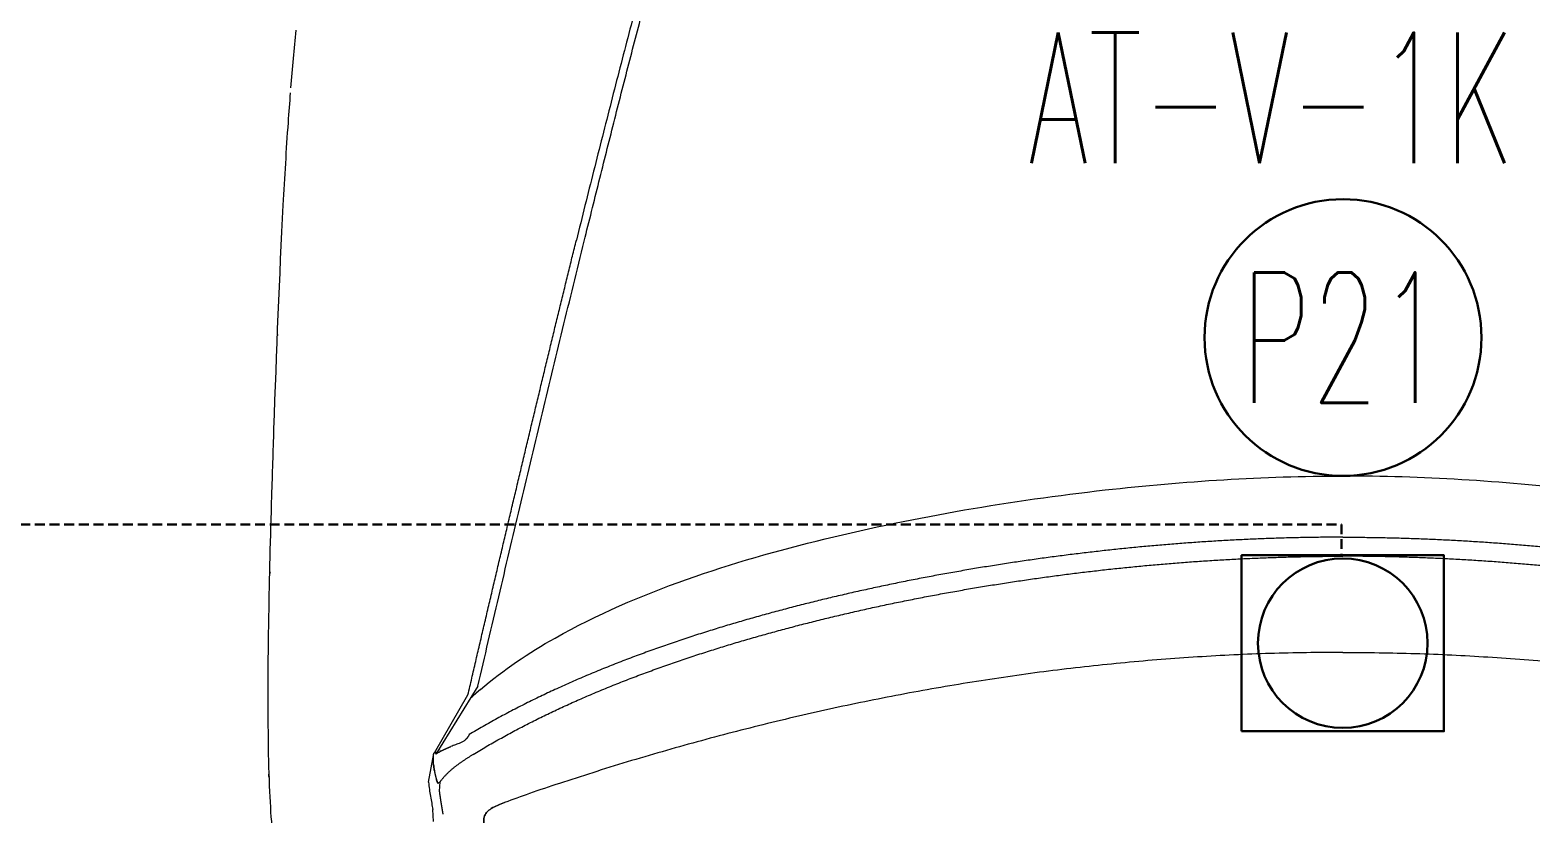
# Model space of a CAD drawing. Extents: x -1439 to 34962, y -872 to 8330.
# Drawn here: x 18193.6 to 18308.6, y 2842.2 to 2902.3 of the extents above; entities that cross this region are included whole.
import ezdxf
from ezdxf.enums import TextEntityAlignment as Align

# ---------------------------------------------------------------- set-up
doc = ezdxf.new("R2010")
doc.units = 0
doc.linetypes.add('HIDDEN', pattern=[0.375, 0.25, -0.125])
doc.layers.get('0').update_dxf_attribs({"color": 9, "lineweight": 9})
for name, color, linetype, lineweight in [('04', 9, 'Continuous', 9), ('E-KABLO', 7, 'Continuous', 30), ('E-KUVVET', 7, 'Continuous', 30), ('E-YAZI', 7, 'Continuous', 30)]:
    doc.layers.add(name, color=color, linetype=linetype, lineweight=lineweight)
doc.styles.add('E-YAZI', font='txttw.shx')

# ---------------------------------------------------------------- blocks, each defined once
blk = doc.blocks.new('p-araba-polo')
at = {"extrusion": (0, 0, -1)}
for p, q in [((1.033, 0.6629), (1.0852, 0.695)), ((1.0841, 0.6962), (1.0396, 0.6705)), ((1.1066, 0.7007), (1.0845, 0.6967)), ((1.1073, 0.6936), (1.1062, 0.6918)), ((1.1134, 0.6923), (1.1062, 0.6918)), ((1.1134, 0.6923), (1.1134, 0.6923)), ((1.1367, 0.6968), (1.1276, 0.6974))]:
    blk.add_line(p, q, dxfattribs=at)
for points, degree, knots in [([(0.578, 0.8067), (0.5852, 0.8073), (0.6136, 0.8094), (0.6943, 0.8142), (0.7938, 0.8181), (0.9022, 0.8216), (0.9869, 0.8238), (1.0486, 0.8241), (1.0808, 0.8236)], 3, [0, 0, 0, 0, 0.049552, 0.182368, 0.511137, 0.607099, 0.78604, 1, 1, 1, 1]), ([(0.5894, 0.8074), (0.5894, 0.8074), (0.5894, 0.8074), (0.5894, 0.8074), (0.5894, 0.8074), (0.5894, 0.8074), (0.5894, 0.8074), (0.5894, 0.8074), (0.5894, 0.8074), (0.5894, 0.8074), (0.5894, 0.8074), (0.5894, 0.8074), (0.5894, 0.8074), (0.5894, 0.8074), (0.5894, 0.8074)], 7, [0, 0, 0, 0, 0, 0, 0, 0, 1, 1, 1, 1, 1, 1, 1, 1, 1, 1, 1, 1, 1, 1, 1]), ([(1.0835, 0.6949), (1.0835, 0.6949), (1.0835, 0.6949), (1.0835, 0.6949), (1.0835, 0.6949), (1.0835, 0.6949), (1.0835, 0.6949), (1.0835, 0.6949), (1.0835, 0.6949), (1.0835, 0.6949), (1.0835, 0.6949)], 5, [0, 0, 0, 0, 0, 0, 1, 1, 1, 1, 1, 1.000001, 1.000001, 1.000001, 1.000001, 1.000001, 1.000001]), ([(1.0853, 0.6968), (1.0851, 0.6968), (1.0847, 0.6968), (1.0844, 0.6966), (1.0841, 0.6965), (1.0841, 0.6963), (1.0841, 0.6962)], 3, [0, 0, 0, 0, 0.226641, 0.489612, 0.73866, 1, 1, 1, 1]), ([(1.093, 0.6968), (1.0925, 0.6969), (1.0916, 0.6969), (1.0908, 0.6969), (1.0904, 0.6969)], 3, [0, 0, 0, 0, 0.627101, 1, 1, 1, 1]), ([(1.0954, 0.6966), (1.095, 0.6967), (1.0942, 0.6968), (1.0934, 0.6968), (1.093, 0.6968)], 3, [0, 0, 0, 0, 0.505636, 1, 1, 1, 1]), ([(1.1073, 0.6936), (1.1072, 0.6936), (1.107, 0.6938), (1.1066, 0.6939), (1.1062, 0.6941), (1.106, 0.6942)], 3, [0, 0, 0, 0, 0.23445, 0.472231, 1, 1, 1, 1]), ([(1.1066, 0.7007), (1.1085, 0.7005), (1.1121, 0.7001), (1.1174, 0.6992), (1.1226, 0.6983), (1.1259, 0.6977), (1.1276, 0.6974)], 3, [0, 0, 0, 0, 0.249853, 0.499728, 0.749768, 1, 1, 1, 1]), ([(1.1075, 0.6933), (1.1074, 0.6934), (1.1074, 0.6935), (1.1073, 0.6935), (1.1073, 0.6936)], 3, [0, 0, 0, 0, 0.501057, 1, 1, 1, 1]), ([(1.0764, 0.6763), (1.0769, 0.6775), (1.0778, 0.68), (1.0787, 0.6824), (1.0792, 0.6836)], 3, [0, 0, 0, 0, 0.511036, 1, 1, 1, 1]), ([(1.0739, 0.6723), (1.0744, 0.6729), (1.0755, 0.6741), (1.0761, 0.6756), (1.0764, 0.6763)], 3, [0, 0, 0, 0, 0.499911, 1, 1, 1, 1]), ([(1.033, 0.6629), (1.0101, 0.6576), (0.9644, 0.6469), (0.8959, 0.6308), (0.8275, 0.6145), (0.7594, 0.598), (0.7142, 0.5869), (0.6916, 0.5814)], 3, [0, 0, 0, 0, 0.200074, 0.400125, 0.600159, 0.800117, 1, 1, 1, 1]), ([(1.1426, 0.6577), (1.141, 0.658), (1.1379, 0.6585), (1.1335, 0.6585), (1.1295, 0.6564), (1.1265, 0.6525), (1.1242, 0.6477), (1.1229, 0.6442), (1.1222, 0.6424)], 3, [0, 0, 0, 0, 0.19548, 0.351811, 0.493077, 0.645392, 0.816793, 1, 1, 1, 1]), ([(1.1222, 0.6424), (1.1229, 0.6442), (1.1242, 0.6477), (1.1265, 0.6525), (1.1295, 0.6564), (1.1335, 0.6585), (1.1379, 0.6585), (1.141, 0.658), (1.1426, 0.6577)], 3, [0, 0, 0, 0, 0.183207, 0.354608, 0.506923, 0.648189, 0.80452, 1, 1, 1, 1]), ([(1.0993, 0.5749), (1.102, 0.5834), (1.1072, 0.5996), (1.1147, 0.6221), (1.1199, 0.6361), (1.1222, 0.6424)], 3, [0, 0, 0, 0, 0.374907, 0.71679, 1, 1, 1, 1]), ([(0.3769, 0.5048), (0.3854, 0.5073), (0.4025, 0.5121), (0.4283, 0.5193), (0.4542, 0.5264), (0.4802, 0.5334), (0.5063, 0.5403), (0.5325, 0.5472), (0.5587, 0.554), (0.5851, 0.5608), (0.6115, 0.5675), (0.6379, 0.5742), (0.6644, 0.5808), (0.6821, 0.5852), (0.6909, 0.5874)], 3, [0, 0, 0, 0, 0.083342, 0.166682, 0.25, 0.333306, 0.416615, 0.499936, 0.583268, 0.666606, 0.749946, 0.83329, 0.916643, 1, 1, 1, 1]), ([(0.6916, 0.5814), (0.6764, 0.5776), (0.6461, 0.5701), (0.6008, 0.5587), (0.5557, 0.5472), (0.5107, 0.5355), (0.4661, 0.5235), (0.4216, 0.5114), (0.3923, 0.5031), (0.3777, 0.4989)], 3, [0, 0, 0, 0, 0.142912, 0.285805, 0.428682, 0.57154, 0.714362, 0.857157, 1, 1, 1, 1]), ([(1.007, 0), (1.0071, 0.0093), (1.0072, 0.0278), (1.0078, 0.0557), (1.0089, 0.0835), (1.0105, 0.1113), (1.0124, 0.1391), (1.0149, 0.1668), (1.0177, 0.1945), (1.0209, 0.2221), (1.0246, 0.2497), (1.0287, 0.2773), (1.0332, 0.3047), (1.0381, 0.3322), (1.0434, 0.3595), (1.049, 0.3867), (1.0551, 0.4139), (1.0616, 0.441), (1.0684, 0.468), (1.0756, 0.4949), (1.0831, 0.5217), (1.091, 0.5484), (1.0965, 0.5661), (1.0993, 0.5749)], 3, [0, 0, 0, 0, 0.047619, 0.095238, 0.142857, 0.190476, 0.238095, 0.285714, 0.333333, 0.380952, 0.428571, 0.47619, 0.523809, 0.571428, 0.619047, 0.666666, 0.714285, 0.761904, 0.809523, 0.857143, 0.904762, 0.952381, 1, 1, 1, 1]), ([(0.92, 0.3968), (0.9028, 0.3261), (0.8804, 0.1943), (0.8718, 0.0608), (0.8718, 0)], 3, [0, 0, 0, 0, 0.54461, 1, 1, 1, 1]), ([(0.92, -0.3968), (0.9028, -0.3261), (0.8804, -0.1943), (0.8718, -0.0608), (0.8718, 0)], 3, [0, 0, 0, 0, 0.54461, 1, 1, 1, 1]), ([(1.007, 0), (1.0071, -0.0093), (1.0072, -0.0278), (1.0078, -0.0557), (1.0089, -0.0835), (1.0105, -0.1113), (1.0124, -0.1391), (1.0149, -0.1668), (1.0177, -0.1945), (1.0209, -0.2221), (1.0246, -0.2497), (1.0287, -0.2773), (1.0332, -0.3047), (1.0381, -0.3322), (1.0434, -0.3595), (1.049, -0.3867), (1.0551, -0.4139), (1.0616, -0.441), (1.0684, -0.468), (1.0756, -0.4949), (1.0831, -0.5217), (1.091, -0.5484), (1.0965, -0.5661), (1.0993, -0.5749)], 3, [0, 0, 0, 0, 0.047619, 0.095238, 0.142857, 0.190476, 0.238095, 0.285714, 0.333333, 0.380952, 0.428571, 0.47619, 0.523809, 0.571428, 0.619047, 0.666666, 0.714285, 0.761904, 0.809523, 0.857143, 0.904762, 0.952381, 1, 1, 1, 1])]:
    blk.add_open_spline(points, degree=degree, knots=knots)
for points, degree in [([(0.9357, 0.8222), (0.9352, 0.8222), (0.9348, 0.8222), (0.9343, 0.8222)], 3), ([(0.9453, 0.8224), (0.9455, 0.8224), (0.9457, 0.8224), (0.9459, 0.8223), (0.9461, 0.8222), (0.9463, 0.8221)], 5), ([(0.9453, 0.8224), (0.9455, 0.8224), (0.9457, 0.8224), (0.9459, 0.8223), (0.9461, 0.8222), (0.9463, 0.8221)], 5), ([(1.0811, 0.8236), (1.0881, 0.8235), (1.0946, 0.8233), (1.1009, 0.8231)], 3), ([(1.1014, 0.8231), (1.1013, 0.8231), (1.1011, 0.8231), (1.101, 0.8231), (1.1008, 0.8231), (1.1007, 0.8231), (1.1006, 0.8231), (1.1004, 0.8231)], 7), ([(1.1004, 0.8231), (1.1009, 0.8231), (1.1013, 0.8231), (1.1018, 0.8231), (1.1022, 0.823), (1.1026, 0.8229)], 5), ([(1.1026, 0.8229), (1.1022, 0.823), (1.1018, 0.8231), (1.1013, 0.8231), (1.1009, 0.8231), (1.1004, 0.8231)], 5), ([(1.1004, 0.8231), (1.1008, 0.8231), (1.1011, 0.8231), (1.1015, 0.8231)], 3), ([(1.1009, 0.8231), (1.1242, 0.8223), (1.1443, 0.821), (1.1589, 0.8187)], 3), ([(0.5299, 0.8024), (0.5443, 0.8039), (0.5588, 0.8052), (0.5741, 0.8064)], 3), ([(0.7638, 0.8164), (0.7637, 0.8164), (0.7637, 0.8163), (0.7636, 0.8162), (0.7635, 0.8161), (0.7634, 0.8159)], 5), ([(0.7638, 0.8164), (0.7637, 0.8164), (0.7637, 0.8163), (0.7636, 0.8162), (0.7635, 0.8161), (0.7634, 0.8159)], 5), ([(1.0847, 0.695), (1.0835, 0.6928), (1.0823, 0.6906), (1.0812, 0.6883), (1.0802, 0.686), (1.0792, 0.6836)], 5), ([(1.0819, 0.692), (1.0819, 0.692), (1.0819, 0.692), (1.0819, 0.6919)], 3), ([(1.0835, 0.6949), (1.0837, 0.6952), (1.0838, 0.6954), (1.0839, 0.6957), (1.084, 0.6959), (1.0841, 0.6962)], 5), ([(1.0852, 0.695), (1.0851, 0.695), (1.085, 0.695), (1.0849, 0.695), (1.0848, 0.695), (1.0846, 0.695)], 5), ([(1.0847, 0.695), (1.0849, 0.695), (1.085, 0.695), (1.0852, 0.695)], 3), ([(1.0856, 0.6968), (1.0855, 0.6968), (1.0854, 0.6968), (1.0853, 0.6968)], 3), ([(1.0853, 0.6665), (1.0897, 0.6737), (1.0944, 0.6806), (1.0995, 0.687), (1.1062, 0.6918)], 4), ([(1.0895, 0.6969), (1.0887, 0.6969), (1.088, 0.6968), (1.0872, 0.6968), (1.0864, 0.6968), (1.0856, 0.6968)], 5), ([(1.0904, 0.6969), (1.0901, 0.6969), (1.0898, 0.6969), (1.0895, 0.6969)], 3), ([(1.093, 0.6968), (1.0935, 0.6968), (1.094, 0.6968), (1.0944, 0.6967), (1.0949, 0.6967), (1.0954, 0.6966)], 5), ([(1.0954, 0.6966), (1.0957, 0.6966), (1.0959, 0.6965), (1.0962, 0.6965), (1.0964, 0.6965), (1.0967, 0.6964)], 5), ([(1.0967, 0.6964), (1.0963, 0.6965), (1.0958, 0.6965), (1.0954, 0.6966)], 3), ([(1.0967, 0.6964), (1.0969, 0.6964), (1.0972, 0.6963), (1.0974, 0.6963), (1.0977, 0.6962), (1.0979, 0.6962)], 5), ([(1.0979, 0.6962), (1.0975, 0.6963), (1.0971, 0.6963), (1.0967, 0.6964)], 3), ([(1.0979, 0.6962), (1.0992, 0.696), (1.1005, 0.6957), (1.1018, 0.6955), (1.103, 0.6951), (1.1043, 0.6947)], 5), ([(1.1043, 0.6947), (1.1046, 0.6947), (1.1048, 0.6946), (1.1051, 0.6945), (1.1054, 0.6944), (1.1056, 0.6943)], 5), ([(1.1056, 0.6943), (1.1052, 0.6945), (1.1048, 0.6946), (1.1043, 0.6947)], 3), ([(1.1056, 0.6943), (1.1057, 0.6943), (1.1058, 0.6942), (1.1059, 0.6942), (1.1059, 0.6942), (1.106, 0.6942)], 5), ([(1.106, 0.6942), (1.1059, 0.6942), (1.1057, 0.6943), (1.1056, 0.6943)], 3), ([(1.106, 0.6942), (1.1063, 0.6941), (1.1065, 0.694), (1.1067, 0.6939), (1.107, 0.6938), (1.1073, 0.6936)], 5), ([(1.106, 0.6942), (1.106, 0.6942), (1.106, 0.6942), (1.106, 0.6942)], 3), ([(1.1062, 0.6922), (1.1062, 0.6921), (1.1062, 0.6921), (1.1062, 0.692), (1.1062, 0.692), (1.1062, 0.6919)], 5), ([(1.1062, 0.6922), (1.1062, 0.6921), (1.1062, 0.6921), (1.1062, 0.692), (1.1062, 0.692), (1.1062, 0.6919)], 5), ([(1.1062, 0.6919), (1.1062, 0.6919), (1.1062, 0.6919), (1.1062, 0.6919), (1.1062, 0.6919), (1.1062, 0.6919)], 5), ([(1.1062, 0.6919), (1.1062, 0.6919), (1.1062, 0.6919), (1.1062, 0.6919)], 3), ([(1.1073, 0.6936), (1.1073, 0.6935), (1.1074, 0.6935), (1.1074, 0.6934), (1.1074, 0.6934), (1.1075, 0.6933)], 5), ([(1.131, 0.6895), (1.1285, 0.6899), (1.126, 0.6904), (1.1235, 0.6908), (1.121, 0.6912), (1.1184, 0.6916), (1.1159, 0.6919), (1.1134, 0.6923)], 7), ([(1.0396, 0.6705), (0.9891, 0.6588), (0.9388, 0.647), (0.8888, 0.6352), (0.839, 0.6234), (0.7894, 0.6115), (0.7401, 0.5995), (0.6909, 0.5874)], 7), ([(0.9187, 0), (0.9187, 0.0992), (0.9262, 0.1979), (0.9398, 0.2961), (0.9595, 0.3936), (0.9846, 0.4892), (1.0189, 0.5845), (1.0701, 0.6696)], 7), ([(1.0419, 0.6684), (1.0406, 0.6669), (1.0392, 0.6654), (1.0379, 0.6639), (1.0366, 0.6624), (1.0354, 0.6609)], 5), ([(1.0354, 0.6609), (1.0366, 0.6624), (1.0379, 0.6639), (1.0392, 0.6654), (1.0406, 0.6669), (1.0419, 0.6684)], 5), ([(1.0418, 0.6684), (1.0419, 0.6684), (1.0419, 0.6684), (1.0419, 0.6684), (1.0419, 0.6684), (1.0419, 0.6684), (1.0419, 0.6684)], 6), ([(1.0419, 0.6684), (1.0419, 0.6684), (1.0419, 0.6684), (1.0419, 0.6684), (1.0419, 0.6684), (1.0419, 0.6684), (1.0419, 0.6684)], 6), ([(1.07, 0.6707), (1.07, 0.6707), (1.07, 0.6707), (1.07, 0.6707), (1.07, 0.6707), (1.07, 0.6707)], 5), ([(1.07, 0.6707), (1.07, 0.6707), (1.07, 0.6707), (1.07, 0.6707), (1.07, 0.6707), (1.07, 0.6707)], 5), ([(1.0701, 0.6696), (1.0708, 0.6699), (1.0714, 0.6703), (1.0721, 0.6707), (1.0728, 0.6713), (1.0733, 0.6717), (1.0739, 0.6723)], 6), ([(1.0853, 0.6665), (1.0348, 0.5843), (0.9999, 0.4894), (0.9745, 0.3944), (0.9546, 0.2963), (0.9409, 0.1982), (0.9333, 0.099), (0.9333, 0)], 7), ([(1.0354, 0.6609), (1.0204, 0.6432), (1.0073, 0.6239), (0.996, 0.6037)], 3), ([(1.0412, 0.6668), (1.0411, 0.6669), (1.041, 0.667), (1.0408, 0.6672)], 3), ([(1.0412, 0.6668), (1.0411, 0.6668), (1.0411, 0.6669), (1.041, 0.667), (1.0409, 0.6671), (1.0408, 0.6672)], 5), ([(0.996, 0.6037), (0.96, 0.5393), (0.9375, 0.4684), (0.92, 0.3968)], 3), ([(0.9187, 0), (0.9187, -0.0992), (0.9262, -0.1979), (0.9398, -0.2961), (0.9595, -0.3936), (0.9846, -0.4892), (1.0189, -0.5845), (1.0701, -0.6696)], 7), ([(1.0853, -0.6665), (1.0348, -0.5843), (0.9999, -0.4894), (0.9745, -0.3944), (0.9546, -0.2963), (0.9409, -0.1982), (0.9333, -0.099), (0.9333, 0)], 7)]:
    blk.add_open_spline(points, degree=degree)
blk = doc.blocks.new('E-YER DOSEME BUATI')
at = {"layer": 'E-KUVVET', "color": 6}
blk.add_lwpolyline([(-7.75, 6.75), (7.75, 6.75), (7.75, -6.75), (-7.75, -6.75)], close=True, dxfattribs=at)
blk.add_circle((0, 0), 6.5, dxfattribs=at)

msp = doc.modelspace()

# ---------------------------------------------------------------- linework, layer by layer
at = {"layer": 'E-KABLO', "color": 6, "linetype": 'HIDDEN', "ltscale": 3}
for p, q in [((17926.18, 2864.36), (18294.08, 2864.36)), ((18294.08, 2864.36), (18294.08, 2862))]:
    msp.add_line(p, q, dxfattribs=at)
at = {"layer": 'E-KABLO', "color": 7, "linetype": 'Continuous'}
msp.add_circle((18294.19, 2878.69), 10.61, dxfattribs=at)

# ---------------------------------------------------------------- block references
at = {"layer": '04', "xscale": -100, "yscale": 100, "zscale": 100, "rotation": 90}
msp.add_blockref('p-araba-polo', (18294.17, 2955.25), dxfattribs=at)
at = {"layer": 'E-KUVVET', "xscale": -1, "rotation": 180}
msp.add_blockref('E-YER DOSEME BUATI', (18294.17, 2855.25), dxfattribs=at)

# ---------------------------------------------------------------- texts
at = {"layer": 'E-KABLO', "color": 3, "linetype": 'Continuous', "style": 'E-YAZI', "width": 0.6}
msp.add_text('P21', height=10, dxfattribs=at).set_placement((18294.19, 2878.69), align=Align.MIDDLE_CENTER)
at = {"layer": 'E-YAZI', "color": 3, "style": 'E-YAZI', "width": 0.6}
msp.add_text('AT-V-1K', height=10, dxfattribs=at).set_placement((18270.05, 2892.07, 0))

doc.saveas('drawing.dxf')
